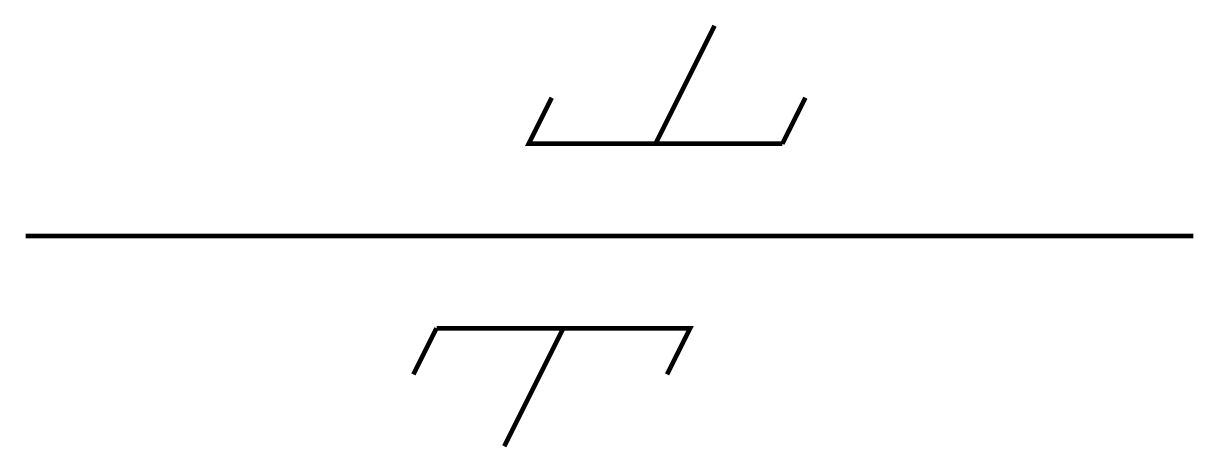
# Model space of a CAD drawing. Header units: millimetres. Extents: x -12.7 to 12.7, y -4.6 to 4.6.
import ezdxf

# ---------------------------------------------------------------- set-up
doc = ezdxf.new("R2010")
doc.units = ezdxf.units.MM

msp = doc.modelspace()

# ---------------------------------------------------------------- linework, layer by layer
at = {"color": 7, "const_width": 0.1}
for points in [[(2.278, 4.56), (0.998, 2)], [(3.748, 2), (-1.752, 2), (-1.252, 3)], [(3.748, 2), (4.248, 3)], [(-12.661, 0), (12.661, 0)], [(-3.752, -2), (-4.252, -3)], [(-3.752, -2), (1.748, -2), (1.248, -3)], [(-1.002, -2), (-2.281, -4.56)]]:
    msp.add_lwpolyline(points, dxfattribs=at)

doc.saveas('drawing.dxf')
